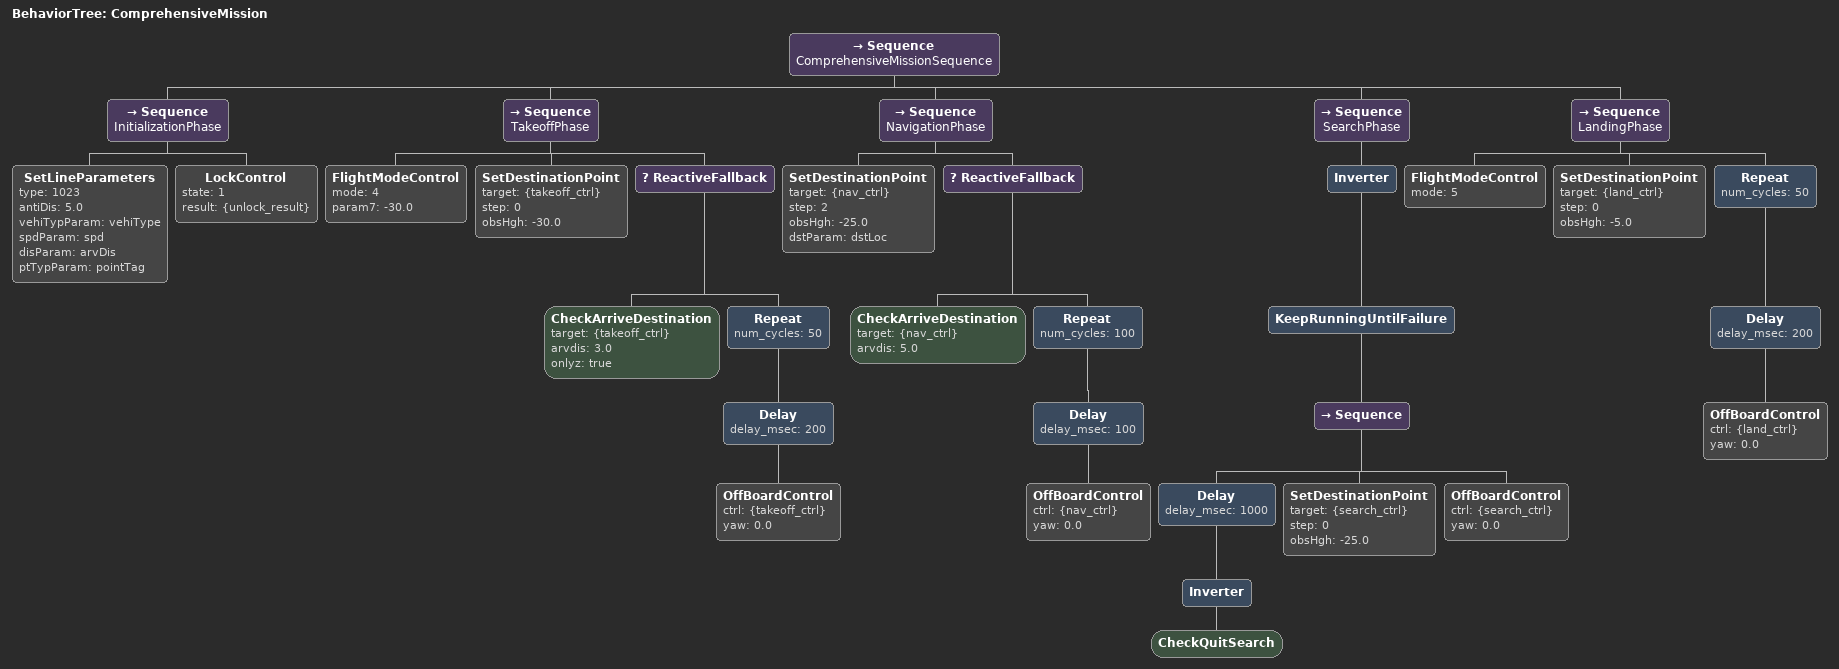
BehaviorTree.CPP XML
<?xml version="1.0" encoding="UTF-8"?>
<root BTCPP_format="4">
    <BehaviorTree ID="ComprehensiveMission">
        <Sequence name="ComprehensiveMissionSequence">
            <!-- 阶段1: 初始化和解锁 -->
            <Sequence name="InitializationPhase">
                <SetLineParameters
                        type="1023"
                        antiDis="5.0"
                        vehiTypParam="vehiType"
                        spdParam="spd"
                        disParam="arvDis"
                        ptTypParam="pointTag"
                />

                <LockControl state="1" result="{unlock_result}" />
            </Sequence>

            <!-- 阶段2: 起飞 -->
            <Sequence name="TakeoffPhase">
                <FlightModeControl mode="4" param7="-30.0" />

                <SetDestinationPoint
                        target="{takeoff_ctrl}"
                        step="0"
                        obsHgh="-30.0"
                />

                <ReactiveFallback>
                    <CheckArriveDestination
                            target="{takeoff_ctrl}"
                            arvdis="3.0"
                            onlyz="true"
                    />
                    <Repeat num_cycles="50">
                        <Delay delay_msec="200">
                            <OffBoardControl
                                    ctrl="{takeoff_ctrl}"
                                    yaw="0.0"
                            />
                        </Delay>
                    </Repeat>
                </ReactiveFallback>
            </Sequence>

            <!-- 阶段3: 飞向目标区域 -->
            <Sequence name="NavigationPhase">
                <SetDestinationPoint
                        target="{nav_ctrl}"
                        step="2"
                        obsHgh="-25.0"
                        dstParam="dstLoc"
                />

                <ReactiveFallback>
                    <CheckArriveDestination
                            target="{nav_ctrl}"
                            arvdis="5.0"
                    />
                    <Repeat num_cycles="100">
                        <Delay delay_msec="100">
                            <OffBoardControl
                                    ctrl="{nav_ctrl}"
                                    yaw="0.0"
                            />
                        </Delay>
                    </Repeat>
                </ReactiveFallback>
            </Sequence>

            <!-- 阶段4: 搜索和跟踪 -->
            <Sequence name="SearchPhase">
                <Inverter>
                    <KeepRunningUntilFailure>
                        <Sequence>
                            <Delay delay_msec="1000">
                                <Inverter>
                                    <CheckQuitSearch />
                                </Inverter>
                            </Delay>

                            <SetDestinationPoint
                                    target="{search_ctrl}"
                                    step="0"
                                    obsHgh="-25.0"
                            />

                            <OffBoardControl
                                    ctrl="{search_ctrl}"
                                    yaw="0.0"
                            />
                        </Sequence>
                    </KeepRunningUntilFailure>
                </Inverter>
            </Sequence>

            <!-- 阶段5: 降落 -->
            <Sequence name="LandingPhase">
                <FlightModeControl mode="5" />

                <SetDestinationPoint
                        target="{land_ctrl}"
                        step="0"
                        obsHgh="-5.0"
                />

                <Repeat num_cycles="50">
                    <Delay delay_msec="200">
                        <OffBoardControl
                                ctrl="{land_ctrl}"
                                yaw="0.0"
                        />
                    </Delay>
                </Repeat>
            </Sequence>
        </Sequence>
    </BehaviorTree>
</root>
